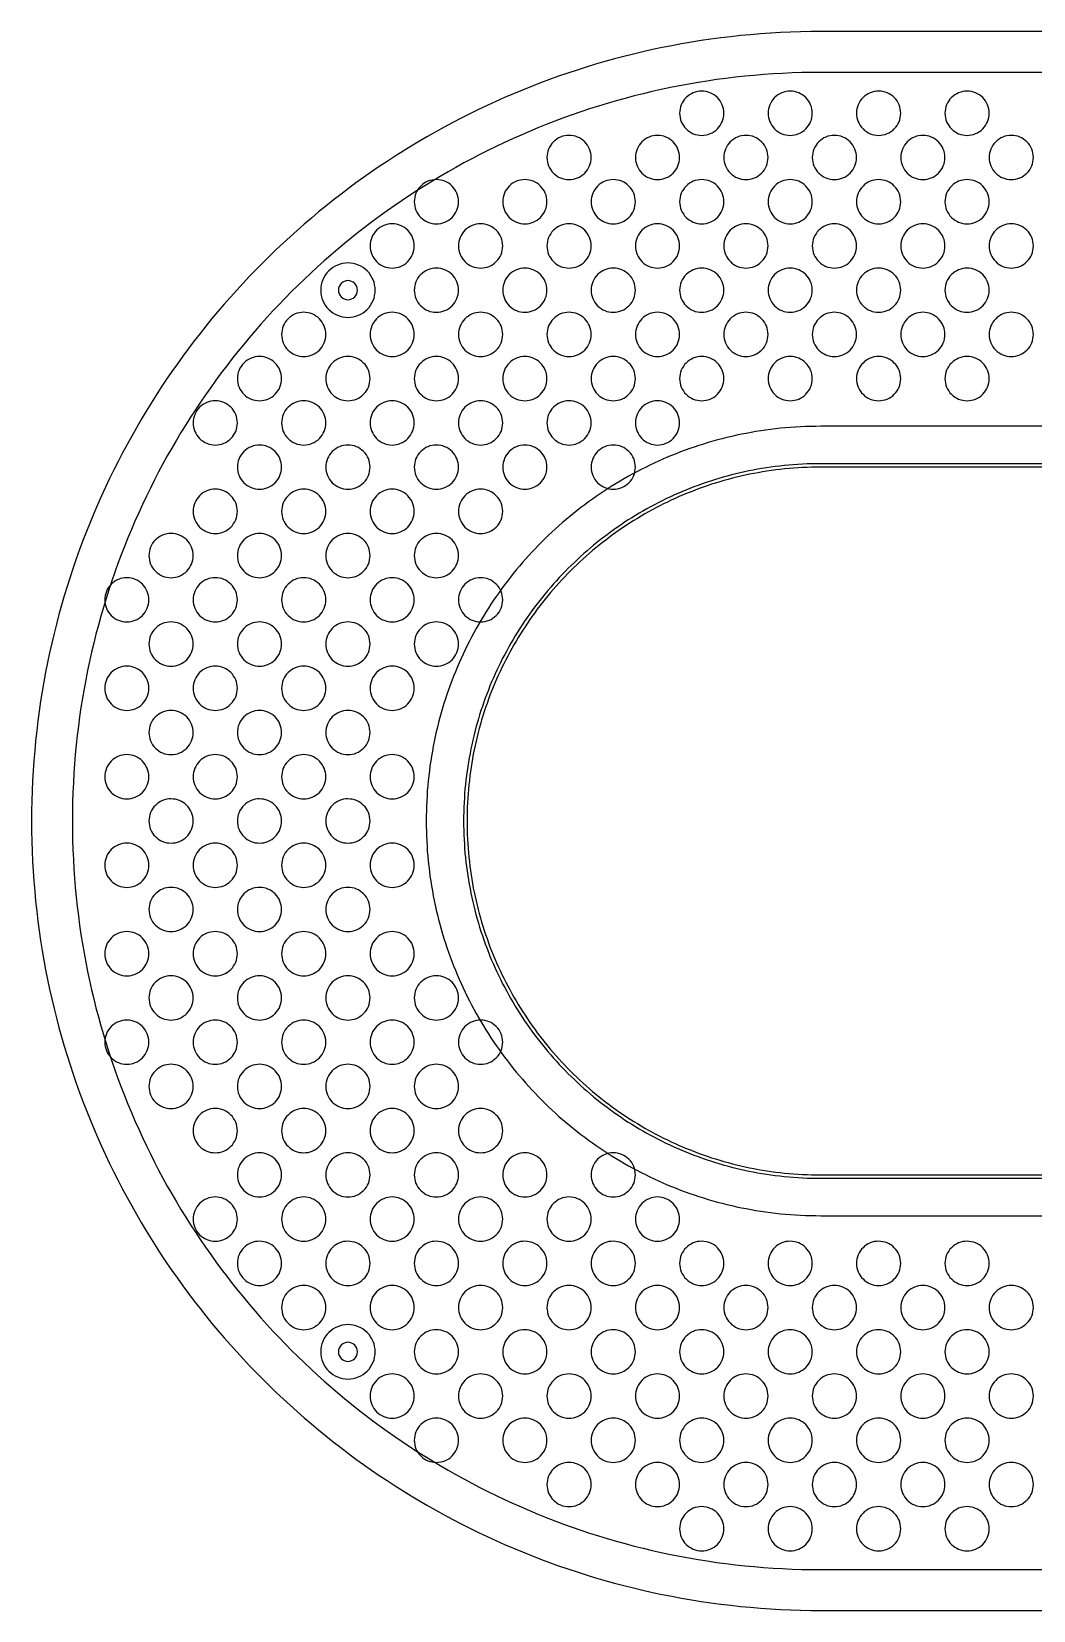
# Model space of a CAD drawing. Extents: x 1 to 174, y -78 to 96.
# Drawn here: x 0.99 to 19.4, y 31.13 to 60.13 of the extents above; entities that cross this region are included whole.
import ezdxf

# ---------------------------------------------------------------- set-up
doc = ezdxf.new("R2010")
doc.units = 0
doc.layers.add('LAYER_1', color=7, linetype='CONTINUOUS')
doc.layers.add('MOUNTINGHOLES', color=1, linetype='CONTINUOUS')

msp = doc.modelspace()

# ---------------------------------------------------------------- linework, layer by layer
at = {"layer": 'LAYER_1'}
for points in [[(22.515, 60.133), (15.464, 60.133), (15.304, 60.132), (15.119, 60.128), (14.934, 60.123), (14.75, 60.114), (14.566, 60.104), (14.382, 60.091), (14.199, 60.076), (14.016, 60.059), (13.834, 60.039), (13.653, 60.017), (13.471, 59.993), (13.291, 59.966), (13.111, 59.938), (12.932, 59.907), (12.753, 59.874), (12.575, 59.839), (12.398, 59.801), (12.222, 59.762), (12.046, 59.72), (11.871, 59.676), (11.697, 59.63), (11.524, 59.582), (11.352, 59.532), (11.18, 59.48), (11.01, 59.426), (10.84, 59.369), (10.671, 59.311), (10.504, 59.251), (10.337, 59.189), (10.171, 59.125), (10.006, 59.058), (9.843, 58.99), (9.68, 58.92), (9.518, 58.848), (9.358, 58.775), (9.198, 58.699), (9.04, 58.622), (8.883, 58.542), (8.727, 58.461), (8.572, 58.378), (8.418, 58.294), (8.266, 58.207), (8.115, 58.119), (7.964, 58.029), (7.816, 57.937), (7.668, 57.844), (7.522, 57.749), (7.376, 57.652), (7.233, 57.554), (7.09, 57.453), (6.949, 57.352), (6.809, 57.248), (6.67, 57.143), (6.533, 57.037), (6.397, 56.929), (6.262, 56.819), (6.129, 56.708), (5.997, 56.595), (5.867, 56.48), (5.738, 56.365), (5.61, 56.247), (5.484, 56.128), (5.359, 56.008), (5.236, 55.886), (5.114, 55.763), (4.994, 55.638), (4.875, 55.512), (4.758, 55.384), (4.642, 55.255), (4.527, 55.125), (4.414, 54.993), (4.303, 54.86), (4.193, 54.725), (4.085, 54.589), (3.979, 54.452), (3.874, 54.313), (3.77, 54.173), (3.669, 54.032), (3.569, 53.89), (3.47, 53.746), (3.373, 53.601), (3.278, 53.454), (3.185, 53.307), (3.093, 53.158), (3.003, 53.008), (2.915, 52.856), (2.829, 52.704), (2.744, 52.55), (2.661, 52.395), (2.58, 52.239), (2.501, 52.082), (2.423, 51.924), (2.347, 51.764), (2.274, 51.604), (2.202, 51.442), (2.132, 51.279), (2.064, 51.116), (1.998, 50.951), (1.933, 50.785), (1.871, 50.619), (1.811, 50.451), (1.753, 50.282), (1.696, 50.112), (1.642, 49.942), (1.59, 49.77), (1.54, 49.598), (1.492, 49.425), (1.446, 49.251), (1.402, 49.076), (1.36, 48.9), (1.321, 48.724), (1.283, 48.547), (1.248, 48.369), (1.215, 48.19), (1.184, 48.011), (1.156, 47.831), (1.129, 47.651), (1.105, 47.47), (1.083, 47.288), (1.064, 47.106), (1.046, 46.923), (1.031, 46.74), (1.018, 46.556), (1.008, 46.372), (1, 46.188), (0.994, 46.003), (0.99, 45.818), (0.989, 45.633), (0.99, 45.448), (0.994, 45.263), (1, 45.078), (1.008, 44.893), (1.018, 44.709), (1.031, 44.526), (1.046, 44.343), (1.064, 44.16), (1.083, 43.978), (1.105, 43.796), (1.129, 43.615), (1.156, 43.435), (1.184, 43.255), (1.215, 43.076), (1.248, 42.897), (1.283, 42.719), (1.321, 42.542), (1.36, 42.366), (1.402, 42.19), (1.446, 42.015), (1.492, 41.841), (1.54, 41.668), (1.59, 41.496), (1.642, 41.324), (1.696, 41.153), (1.753, 40.984), (1.811, 40.815), (1.871, 40.647), (1.933, 40.481), (1.998, 40.315), (2.064, 40.15), (2.132, 39.986), (2.202, 39.824), (2.274, 39.662), (2.347, 39.502), (2.423, 39.342), (2.501, 39.184), (2.58, 39.027), (2.661, 38.871), (2.744, 38.716), (2.829, 38.562), (2.915, 38.41), (3.003, 38.258), (3.093, 38.108), (3.185, 37.959), (3.278, 37.812), (3.373, 37.665), (3.47, 37.52), (3.569, 37.376), (3.669, 37.234), (3.77, 37.093), (3.874, 36.953), (3.979, 36.814), (4.085, 36.677), (4.193, 36.541), (4.303, 36.406), (4.414, 36.273), (4.527, 36.141), (4.642, 36.011), (4.758, 35.882), (4.875, 35.754), (4.994, 35.628), (5.114, 35.503), (5.236, 35.38), (5.359, 35.258), (5.484, 35.138), (5.61, 35.019), (5.738, 34.901), (5.867, 34.785), (5.997, 34.671), (6.129, 34.558), (6.262, 34.447), (6.397, 34.337), (6.533, 34.229), (6.67, 34.123), (6.809, 34.018), (6.949, 33.914), (7.09, 33.812), (7.233, 33.712), (7.376, 33.614), (7.522, 33.517), (7.668, 33.422), (7.816, 33.329), (7.964, 33.237), (8.115, 33.147), (8.266, 33.059), (8.418, 32.972), (8.572, 32.888), (8.727, 32.805), (8.883, 32.724), (9.04, 32.644), (9.198, 32.567), (9.358, 32.491), (9.518, 32.417), (9.68, 32.346), (9.843, 32.276), (10.006, 32.208), (10.171, 32.141), (10.337, 32.077), (10.504, 32.015), (10.671, 31.955), (10.84, 31.896), (11.01, 31.84), (11.18, 31.786), (11.352, 31.734), (11.524, 31.684), (11.697, 31.636), (11.871, 31.59), (12.046, 31.546), (12.222, 31.504), (12.398, 31.465), (12.575, 31.427), (12.753, 31.392), (12.932, 31.359), (13.111, 31.328), (13.291, 31.299), (13.471, 31.273), (13.653, 31.249), (13.834, 31.227), (14.016, 31.207), (14.199, 31.19), (14.382, 31.175), (14.566, 31.162), (14.75, 31.152), (14.934, 31.143), (15.119, 31.137), (15.304, 31.134), (15.464, 31.133), (22.515, 31.133)], [(22.512, 59.383), (15.466, 59.383), (15.313, 59.382), (15.138, 59.379), (14.963, 59.373), (14.788, 59.365), (14.613, 59.355), (14.439, 59.343), (14.265, 59.329), (14.092, 59.312), (13.919, 59.294), (13.747, 59.273), (13.575, 59.25), (13.404, 59.225), (13.234, 59.198), (13.064, 59.169), (12.894, 59.137), (12.726, 59.104), (12.558, 59.068), (12.391, 59.031), (12.224, 58.991), (12.058, 58.95), (11.893, 58.906), (11.729, 58.861), (11.566, 58.813), (11.403, 58.764), (11.241, 58.712), (11.08, 58.659), (10.921, 58.604), (10.762, 58.547), (10.603, 58.488), (10.446, 58.427), (10.29, 58.364), (10.135, 58.3), (9.981, 58.233), (9.827, 58.165), (9.675, 58.095), (9.524, 58.023), (9.374, 57.95), (9.225, 57.875), (9.077, 57.798), (8.93, 57.719), (8.784, 57.639), (8.64, 57.557), (8.496, 57.473), (8.354, 57.388), (8.213, 57.301), (8.073, 57.212), (7.934, 57.122), (7.796, 57.03), (7.66, 56.937), (7.525, 56.842), (7.391, 56.746), (7.258, 56.648), (7.127, 56.548), (6.996, 56.447), (6.867, 56.345), (6.74, 56.24), (6.613, 56.135), (6.488, 56.028), (6.365, 55.919), (6.242, 55.81), (6.121, 55.698), (6.002, 55.585), (5.883, 55.471), (5.766, 55.356), (5.651, 55.239), (5.537, 55.12), (5.424, 55.001), (5.313, 54.88), (5.203, 54.757), (5.094, 54.634), (4.987, 54.509), (4.882, 54.382), (4.778, 54.255), (4.675, 54.126), (4.574, 53.996), (4.474, 53.864), (4.376, 53.731), (4.28, 53.597), (4.185, 53.462), (4.092, 53.326), (4, 53.188), (3.91, 53.049), (3.821, 52.909), (3.734, 52.768), (3.649, 52.626), (3.565, 52.482), (3.483, 52.338), (3.403, 52.192), (3.324, 52.045), (3.247, 51.897), (3.172, 51.748), (3.099, 51.598), (3.027, 51.447), (2.957, 51.295), (2.889, 51.142), (2.823, 50.987), (2.758, 50.832), (2.695, 50.676), (2.634, 50.519), (2.575, 50.361), (2.518, 50.202), (2.463, 50.042), (2.41, 49.881), (2.358, 49.719), (2.309, 49.557), (2.261, 49.393), (2.216, 49.229), (2.172, 49.064), (2.131, 48.898), (2.091, 48.732), (2.054, 48.564), (2.018, 48.396), (1.985, 48.228), (1.954, 48.058), (1.924, 47.888), (1.897, 47.718), (1.872, 47.547), (1.849, 47.375), (1.828, 47.203), (1.81, 47.03), (1.793, 46.857), (1.779, 46.683), (1.767, 46.509), (1.757, 46.334), (1.749, 46.16), (1.743, 45.984), (1.74, 45.809), (1.739, 45.633), (1.74, 45.457), (1.743, 45.282), (1.749, 45.106), (1.757, 44.931), (1.767, 44.757), (1.779, 44.583), (1.793, 44.409), (1.81, 44.236), (1.828, 44.063), (1.849, 43.891), (1.872, 43.719), (1.897, 43.548), (1.924, 43.377), (1.954, 43.207), (1.985, 43.038), (2.018, 42.87), (2.054, 42.702), (2.091, 42.534), (2.131, 42.368), (2.172, 42.202), (2.216, 42.037), (2.261, 41.873), (2.309, 41.709), (2.358, 41.547), (2.41, 41.385), (2.463, 41.224), (2.518, 41.064), (2.575, 40.905), (2.634, 40.747), (2.695, 40.59), (2.758, 40.434), (2.823, 40.279), (2.889, 40.124), (2.957, 39.971), (3.027, 39.819), (3.099, 39.668), (3.172, 39.518), (3.247, 39.369), (3.324, 39.221), (3.403, 39.074), (3.483, 38.928), (3.565, 38.784), (3.649, 38.64), (3.734, 38.498), (3.821, 38.357), (3.91, 38.217), (4, 38.078), (4.092, 37.94), (4.185, 37.804), (4.28, 37.668), (4.376, 37.535), (4.474, 37.402), (4.574, 37.27), (4.675, 37.14), (4.778, 37.011), (4.882, 36.884), (4.987, 36.757), (5.094, 36.632), (5.203, 36.509), (5.313, 36.386), (5.424, 36.265), (5.537, 36.145), (5.651, 36.027), (5.766, 35.91), (5.883, 35.795), (6.002, 35.68), (6.121, 35.568), (6.242, 35.456), (6.365, 35.346), (6.488, 35.238), (6.613, 35.131), (6.74, 35.025), (6.867, 34.921), (6.996, 34.819), (7.127, 34.718), (7.258, 34.618), (7.391, 34.52), (7.525, 34.424), (7.66, 34.329), (7.796, 34.235), (7.934, 34.144), (8.073, 34.053), (8.213, 33.965), (8.354, 33.878), (8.496, 33.793), (8.64, 33.709), (8.784, 33.627), (8.93, 33.547), (9.077, 33.468), (9.225, 33.391), (9.374, 33.316), (9.524, 33.242), (9.675, 33.171), (9.827, 33.101), (9.981, 33.033), (10.135, 32.966), (10.29, 32.902), (10.446, 32.839), (10.603, 32.778), (10.762, 32.719), (10.921, 32.662), (11.08, 32.607), (11.241, 32.554), (11.403, 32.502), (11.566, 32.453), (11.729, 32.405), (11.893, 32.36), (12.058, 32.316), (12.224, 32.275), (12.391, 32.235), (12.558, 32.198), (12.726, 32.162), (12.894, 32.129), (13.064, 32.097), (13.234, 32.068), (13.404, 32.041), (13.575, 32.016), (13.747, 31.993), (13.919, 31.972), (14.092, 31.953), (14.265, 31.937), (14.439, 31.923), (14.613, 31.911), (14.788, 31.901), (14.963, 31.893), (15.138, 31.887), (15.313, 31.884), (15.466, 31.883), (22.512, 31.883)], [(22.492, 52.883), (15.487, 52.883), (15.396, 52.882), (15.302, 52.881), (15.209, 52.878), (15.117, 52.874), (15.024, 52.868), (14.932, 52.862), (14.84, 52.854), (14.749, 52.846), (14.658, 52.836), (14.567, 52.825), (14.476, 52.813), (14.386, 52.799), (14.296, 52.785), (14.207, 52.77), (14.118, 52.753), (14.029, 52.736), (13.941, 52.717), (13.853, 52.697), (13.765, 52.677), (13.678, 52.655), (13.591, 52.632), (13.505, 52.608), (13.419, 52.583), (13.334, 52.557), (13.249, 52.53), (13.164, 52.502), (13.08, 52.473), (12.996, 52.443), (12.913, 52.412), (12.831, 52.38), (12.749, 52.347), (12.667, 52.313), (12.586, 52.278), (12.505, 52.242), (12.425, 52.205), (12.346, 52.168), (12.267, 52.129), (12.188, 52.089), (12.11, 52.049), (12.033, 52.007), (11.956, 51.965), (11.88, 51.922), (11.804, 51.878), (11.729, 51.833), (11.655, 51.787), (11.581, 51.74), (11.508, 51.693), (11.435, 51.644), (11.363, 51.595), (11.292, 51.545), (11.221, 51.494), (11.151, 51.442), (11.082, 51.39), (11.013, 51.336), (10.945, 51.282), (10.877, 51.227), (10.81, 51.171), (10.744, 51.115), (10.679, 51.057), (10.614, 50.999), (10.55, 50.941), (10.487, 50.881), (10.424, 50.821), (10.363, 50.759), (10.302, 50.698), (10.241, 50.635), (10.182, 50.572), (10.123, 50.508), (10.065, 50.443), (10.007, 50.378), (9.951, 50.312), (9.895, 50.245), (9.84, 50.178), (9.786, 50.109), (9.732, 50.041), (9.68, 49.971), (9.628, 49.901), (9.577, 49.83), (9.527, 49.759), (9.478, 49.687), (9.429, 49.614), (9.382, 49.541), (9.335, 49.467), (9.289, 49.393), (9.244, 49.318), (9.2, 49.242), (9.157, 49.166), (9.115, 49.089), (9.073, 49.012), (9.033, 48.934), (8.993, 48.856), (8.954, 48.777), (8.917, 48.697), (8.88, 48.617), (8.844, 48.536), (8.809, 48.455), (8.775, 48.374), (8.742, 48.291), (8.71, 48.209), (8.679, 48.126), (8.649, 48.042), (8.62, 47.958), (8.592, 47.874), (8.565, 47.789), (8.539, 47.703), (8.514, 47.617), (8.49, 47.531), (8.467, 47.444), (8.446, 47.357), (8.425, 47.27), (8.405, 47.182), (8.386, 47.093), (8.369, 47.005), (8.352, 46.915), (8.337, 46.826), (8.323, 46.736), (8.309, 46.646), (8.297, 46.555), (8.286, 46.465), (8.277, 46.373), (8.268, 46.282), (8.26, 46.19), (8.254, 46.098), (8.249, 46.005), (8.244, 45.913), (8.242, 45.82), (8.24, 45.726), (8.239, 45.633), (8.24, 45.539), (8.242, 45.446), (8.244, 45.353), (8.249, 45.26), (8.254, 45.168), (8.26, 45.076), (8.268, 44.984), (8.277, 44.893), (8.286, 44.801), (8.297, 44.711), (8.309, 44.62), (8.323, 44.53), (8.337, 44.44), (8.352, 44.35), (8.369, 44.261), (8.386, 44.173), (8.405, 44.084), (8.425, 43.996), (8.446, 43.909), (8.467, 43.822), (8.49, 43.735), (8.514, 43.649), (8.539, 43.563), (8.565, 43.477), (8.592, 43.392), (8.62, 43.308), (8.649, 43.224), (8.679, 43.14), (8.71, 43.057), (8.742, 42.974), (8.775, 42.892), (8.809, 42.811), (8.844, 42.73), (8.88, 42.649), (8.917, 42.569), (8.954, 42.489), (8.993, 42.41), (9.033, 42.332), (9.073, 42.254), (9.115, 42.177), (9.157, 42.1), (9.2, 42.024), (9.244, 41.948), (9.289, 41.873), (9.335, 41.799), (9.382, 41.725), (9.429, 41.651), (9.478, 41.579), (9.527, 41.507), (9.577, 41.436), (9.628, 41.365), (9.68, 41.295), (9.732, 41.225), (9.786, 41.157), (9.84, 41.088), (9.895, 41.021), (9.951, 40.954), (10.007, 40.888), (10.065, 40.823), (10.123, 40.758), (10.182, 40.694), (10.241, 40.631), (10.302, 40.568), (10.363, 40.506), (10.424, 40.445), (10.487, 40.385), (10.55, 40.325), (10.614, 40.267), (10.679, 40.208), (10.744, 40.151), (10.81, 40.095), (10.877, 40.039), (10.945, 39.984), (11.013, 39.93), (11.082, 39.876), (11.151, 39.824), (11.221, 39.772), (11.292, 39.721), (11.363, 39.671), (11.435, 39.622), (11.508, 39.573), (11.581, 39.526), (11.655, 39.479), (11.729, 39.433), (11.804, 39.388), (11.88, 39.344), (11.956, 39.301), (12.033, 39.258), (12.11, 39.217), (12.188, 39.177), (12.267, 39.137), (12.346, 39.098), (12.425, 39.061), (12.505, 39.024), (12.586, 38.988), (12.667, 38.953), (12.749, 38.919), (12.831, 38.886), (12.913, 38.854), (12.996, 38.823), (13.08, 38.793), (13.164, 38.764), (13.249, 38.736), (13.334, 38.709), (13.419, 38.683), (13.505, 38.658), (13.591, 38.634), (13.678, 38.611), (13.765, 38.589), (13.853, 38.569), (13.941, 38.549), (14.029, 38.53), (14.118, 38.513), (14.207, 38.496), (14.296, 38.481), (14.386, 38.466), (14.476, 38.453), (14.567, 38.441), (14.658, 38.43), (14.749, 38.42), (14.84, 38.412), (14.932, 38.404), (15.024, 38.398), (15.117, 38.392), (15.209, 38.388), (15.302, 38.385), (15.396, 38.384), (15.487, 38.383), (22.492, 38.383)], [(22.489, 52.196), (15.489, 52.196), (15.404, 52.195), (15.32, 52.194), (15.236, 52.191), (15.152, 52.187), (15.068, 52.183), (14.984, 52.177), (14.901, 52.17), (14.818, 52.162), (14.736, 52.153), (14.653, 52.143), (14.571, 52.132), (14.49, 52.12), (14.408, 52.107), (14.328, 52.093), (14.247, 52.079), (14.167, 52.063), (14.087, 52.046), (14.007, 52.028), (13.928, 52.009), (13.849, 51.989), (13.771, 51.969), (13.693, 51.947), (13.615, 51.924), (13.538, 51.901), (13.461, 51.876), (13.384, 51.851), (13.308, 51.825), (13.233, 51.798), (13.157, 51.77), (13.083, 51.741), (13.008, 51.711), (12.935, 51.68), (12.861, 51.649), (12.788, 51.616), (12.716, 51.583), (12.644, 51.549), (12.572, 51.514), (12.501, 51.478), (12.431, 51.441), (12.361, 51.404), (12.291, 51.366), (12.222, 51.326), (12.154, 51.286), (12.086, 51.246), (12.019, 51.204), (11.952, 51.162), (11.885, 51.119), (11.82, 51.075), (11.755, 51.03), (11.69, 50.985), (11.626, 50.939), (11.562, 50.892), (11.5, 50.844), (11.437, 50.796), (11.376, 50.747), (11.314, 50.697), (11.254, 50.647), (11.194, 50.596), (11.135, 50.544), (11.076, 50.491), (11.018, 50.438), (10.961, 50.384), (10.904, 50.329), (10.848, 50.274), (10.793, 50.218), (10.738, 50.161), (10.684, 50.104), (10.631, 50.046), (10.579, 49.987), (10.527, 49.928), (10.475, 49.868), (10.425, 49.808), (10.375, 49.747), (10.326, 49.685), (10.278, 49.623), (10.23, 49.56), (10.183, 49.496), (10.137, 49.432), (10.092, 49.368), (10.047, 49.302), (10.003, 49.237), (9.96, 49.17), (9.918, 49.104), (9.876, 49.036), (9.836, 48.968), (9.796, 48.9), (9.757, 48.831), (9.718, 48.761), (9.681, 48.691), (9.644, 48.621), (9.608, 48.55), (9.573, 48.478), (9.539, 48.406), (9.506, 48.334), (9.474, 48.261), (9.442, 48.188), (9.411, 48.114), (9.381, 48.039), (9.353, 47.965), (9.324, 47.89), (9.297, 47.814), (9.271, 47.738), (9.246, 47.661), (9.221, 47.585), (9.198, 47.507), (9.175, 47.43), (9.154, 47.352), (9.133, 47.273), (9.113, 47.194), (9.094, 47.115), (9.076, 47.035), (9.06, 46.956), (9.044, 46.875), (9.029, 46.795), (9.015, 46.714), (9.002, 46.632), (8.99, 46.551), (8.979, 46.469), (8.969, 46.386), (8.96, 46.304), (8.952, 46.221), (8.945, 46.138), (8.94, 46.054), (8.935, 45.971), (8.931, 45.887), (8.928, 45.802), (8.927, 45.718), (8.926, 45.633), (8.927, 45.548), (8.928, 45.464), (8.931, 45.379), (8.935, 45.295), (8.94, 45.212), (8.945, 45.128), (8.952, 45.045), (8.96, 44.962), (8.969, 44.879), (8.979, 44.797), (8.99, 44.715), (9.002, 44.634), (9.015, 44.552), (9.029, 44.471), (9.044, 44.391), (9.06, 44.31), (9.076, 44.23), (9.094, 44.151), (9.113, 44.072), (9.133, 43.993), (9.154, 43.914), (9.175, 43.836), (9.198, 43.759), (9.221, 43.681), (9.246, 43.604), (9.271, 43.528), (9.297, 43.452), (9.324, 43.376), (9.353, 43.301), (9.381, 43.226), (9.411, 43.152), (9.442, 43.078), (9.474, 43.005), (9.506, 42.932), (9.539, 42.86), (9.573, 42.788), (9.608, 42.716), (9.644, 42.645), (9.681, 42.575), (9.718, 42.505), (9.757, 42.435), (9.796, 42.366), (9.836, 42.298), (9.876, 42.23), (9.918, 42.162), (9.96, 42.096), (10.003, 42.029), (10.047, 41.963), (10.092, 41.898), (10.137, 41.834), (10.183, 41.77), (10.23, 41.706), (10.278, 41.643), (10.326, 41.581), (10.375, 41.519), (10.425, 41.458), (10.475, 41.398), (10.527, 41.338), (10.579, 41.279), (10.631, 41.22), (10.684, 41.162), (10.738, 41.105), (10.793, 41.048), (10.848, 40.992), (10.904, 40.937), (10.961, 40.882), (11.018, 40.828), (11.076, 40.775), (11.135, 40.722), (11.194, 40.67), (11.254, 40.619), (11.314, 40.569), (11.376, 40.519), (11.437, 40.47), (11.5, 40.421), (11.562, 40.374), (11.626, 40.327), (11.69, 40.281), (11.755, 40.235), (11.82, 40.191), (11.885, 40.147), (11.952, 40.104), (12.019, 40.062), (12.086, 40.02), (12.154, 39.979), (12.222, 39.94), (12.291, 39.9), (12.361, 39.862), (12.431, 39.825), (12.501, 39.788), (12.572, 39.752), (12.644, 39.717), (12.716, 39.683), (12.788, 39.65), (12.861, 39.617), (12.935, 39.586), (13.008, 39.555), (13.083, 39.525), (13.157, 39.496), (13.233, 39.468), (13.308, 39.441), (13.384, 39.415), (13.461, 39.389), (13.538, 39.365), (13.615, 39.342), (13.693, 39.319), (13.771, 39.297), (13.849, 39.277), (13.928, 39.257), (14.007, 39.238), (14.087, 39.22), (14.167, 39.203), (14.247, 39.187), (14.328, 39.172), (14.408, 39.159), (14.49, 39.146), (14.571, 39.134), (14.653, 39.123), (14.736, 39.113), (14.818, 39.104), (14.901, 39.096), (14.984, 39.089), (15.068, 39.083), (15.152, 39.078), (15.236, 39.075), (15.32, 39.072), (15.404, 39.07), (15.489, 39.07), (22.489, 39.07)], [(22.489, 52.133), (15.489, 52.133), (15.405, 52.132), (15.321, 52.131), (15.238, 52.128), (15.155, 52.124), (15.072, 52.12), (14.989, 52.114), (14.907, 52.107), (14.825, 52.099), (14.743, 52.091), (14.661, 52.081), (14.58, 52.07), (14.499, 52.058), (14.419, 52.045), (14.339, 52.031), (14.259, 52.017), (14.179, 52.001), (14.1, 51.984), (14.021, 51.967), (13.943, 51.948), (13.865, 51.928), (13.787, 51.908), (13.71, 51.886), (13.633, 51.864), (13.556, 51.841), (13.48, 51.817), (13.404, 51.791), (13.329, 51.765), (13.254, 51.739), (13.18, 51.711), (13.106, 51.682), (13.032, 51.653), (12.959, 51.622), (12.886, 51.591), (12.814, 51.559), (12.742, 51.526), (12.671, 51.492), (12.6, 51.457), (12.53, 51.422), (12.46, 51.386), (12.391, 51.348), (12.322, 51.311), (12.254, 51.272), (12.186, 51.232), (12.119, 51.192), (12.052, 51.151), (11.986, 51.109), (11.92, 51.066), (11.855, 51.023), (11.79, 50.979), (11.726, 50.934), (11.663, 50.888), (11.6, 50.842), (11.538, 50.794), (11.476, 50.747), (11.415, 50.698), (11.355, 50.649), (11.295, 50.599), (11.235, 50.548), (11.177, 50.496), (11.119, 50.444), (11.061, 50.392), (11.005, 50.338), (10.948, 50.284), (10.893, 50.229), (10.838, 50.174), (10.784, 50.118), (10.731, 50.061), (10.678, 50.003), (10.626, 49.945), (10.574, 49.887), (10.524, 49.827), (10.473, 49.768), (10.424, 49.707), (10.376, 49.646), (10.328, 49.584), (10.281, 49.522), (10.234, 49.459), (10.188, 49.396), (10.143, 49.332), (10.099, 49.267), (10.056, 49.202), (10.013, 49.136), (9.971, 49.07), (9.93, 49.003), (9.89, 48.936), (9.85, 48.868), (9.812, 48.8), (9.774, 48.731), (9.737, 48.662), (9.7, 48.592), (9.665, 48.522), (9.63, 48.451), (9.596, 48.38), (9.563, 48.308), (9.531, 48.236), (9.5, 48.163), (9.47, 48.09), (9.44, 48.016), (9.411, 47.942), (9.384, 47.868), (9.357, 47.793), (9.331, 47.718), (9.306, 47.642), (9.281, 47.566), (9.258, 47.489), (9.236, 47.412), (9.214, 47.335), (9.194, 47.257), (9.174, 47.179), (9.156, 47.101), (9.138, 47.022), (9.121, 46.943), (9.105, 46.863), (9.091, 46.784), (9.077, 46.703), (9.064, 46.623), (9.052, 46.542), (9.041, 46.461), (9.032, 46.379), (9.023, 46.298), (9.015, 46.215), (9.008, 46.133), (9.002, 46.05), (8.998, 45.967), (8.994, 45.884), (8.991, 45.801), (8.99, 45.717), (8.989, 45.633), (8.99, 45.549), (8.991, 45.465), (8.994, 45.382), (8.998, 45.298), (9.002, 45.216), (9.008, 45.133), (9.015, 45.05), (9.023, 44.968), (9.032, 44.887), (9.041, 44.805), (9.052, 44.724), (9.064, 44.643), (9.077, 44.563), (9.091, 44.482), (9.105, 44.402), (9.121, 44.323), (9.138, 44.244), (9.156, 44.165), (9.174, 44.087), (9.194, 44.009), (9.214, 43.931), (9.236, 43.853), (9.258, 43.777), (9.281, 43.7), (9.306, 43.624), (9.331, 43.548), (9.357, 43.473), (9.384, 43.398), (9.411, 43.324), (9.44, 43.25), (9.47, 43.176), (9.5, 43.103), (9.531, 43.03), (9.563, 42.958), (9.596, 42.886), (9.63, 42.815), (9.665, 42.744), (9.7, 42.674), (9.737, 42.604), (9.774, 42.535), (9.812, 42.466), (9.85, 42.398), (9.89, 42.33), (9.93, 42.262), (9.971, 42.196), (10.013, 42.13), (10.056, 42.064), (10.099, 41.999), (10.143, 41.934), (10.188, 41.87), (10.234, 41.807), (10.281, 41.744), (10.328, 41.682), (10.376, 41.62), (10.424, 41.559), (10.473, 41.498), (10.524, 41.438), (10.574, 41.379), (10.626, 41.321), (10.678, 41.262), (10.731, 41.205), (10.784, 41.148), (10.838, 41.092), (10.893, 41.037), (10.948, 40.982), (11.005, 40.928), (11.061, 40.874), (11.119, 40.822), (11.177, 40.769), (11.235, 40.718), (11.295, 40.667), (11.355, 40.617), (11.415, 40.568), (11.476, 40.519), (11.538, 40.471), (11.6, 40.424), (11.663, 40.378), (11.726, 40.332), (11.79, 40.287), (11.855, 40.243), (11.92, 40.2), (11.986, 40.157), (12.052, 40.115), (12.119, 40.074), (12.186, 40.034), (12.254, 39.994), (12.322, 39.955), (12.391, 39.917), (12.46, 39.88), (12.53, 39.844), (12.6, 39.809), (12.671, 39.774), (12.742, 39.74), (12.814, 39.707), (12.886, 39.675), (12.959, 39.644), (13.032, 39.613), (13.106, 39.584), (13.18, 39.555), (13.254, 39.527), (13.329, 39.5), (13.404, 39.474), (13.48, 39.449), (13.556, 39.425), (13.633, 39.402), (13.71, 39.38), (13.787, 39.358), (13.865, 39.338), (13.943, 39.318), (14.021, 39.299), (14.1, 39.282), (14.179, 39.265), (14.259, 39.249), (14.339, 39.234), (14.419, 39.221), (14.499, 39.208), (14.58, 39.196), (14.661, 39.185), (14.743, 39.175), (14.825, 39.167), (14.907, 39.159), (14.989, 39.152), (15.072, 39.146), (15.155, 39.141), (15.238, 39.138), (15.321, 39.135), (15.405, 39.133), (15.489, 39.133), (22.489, 39.133)]]:
    msp.add_lwpolyline(points, dxfattribs=at)
for points in [[(13.708, 58.633, 0.414214), (13.302, 59.039, 0.414214), (12.895, 58.633, 0.414214), (13.302, 58.227, 0.414214)], [(15.333, 58.633, 0.414214), (14.927, 59.039, 0.414214), (14.52, 58.633, 0.414214), (14.927, 58.227, 0.414214)], [(16.958, 58.633, 0.414214), (16.552, 59.039, 0.414214), (16.145, 58.633, 0.414214), (16.552, 58.227, 0.414214)], [(18.583, 58.633, 0.414214), (18.177, 59.039, 0.414214), (17.77, 58.633, 0.414214), (18.177, 58.227, 0.414214)], [(11.27, 57.82, 0.414214), (10.864, 58.227, 0.414214), (10.458, 57.82, 0.414214), (10.864, 57.414, 0.414214)], [(12.895, 57.82, 0.414214), (12.489, 58.227, 0.414214), (12.083, 57.82, 0.414214), (12.489, 57.414, 0.414214)], [(14.52, 57.82, 0.414214), (14.114, 58.227, 0.414214), (13.708, 57.82, 0.414214), (14.114, 57.414, 0.414214)], [(16.145, 57.82, 0.414214), (15.739, 58.227, 0.414214), (15.333, 57.82, 0.414214), (15.739, 57.414, 0.414214)], [(17.77, 57.82, 0.414214), (17.364, 58.227, 0.414214), (16.958, 57.82, 0.414214), (17.364, 57.414, 0.414214)], [(19.395, 57.82, 0.414214), (18.989, 58.227, 0.414214), (18.583, 57.82, 0.414214), (18.989, 57.414, 0.414214)], [(8.833, 57.008, 0.414214), (8.427, 57.414, 0.414214), (8.02, 57.008, 0.414214), (8.427, 56.602, 0.414214)], [(10.458, 57.008, 0.414214), (10.052, 57.414, 0.414214), (9.645, 57.008, 0.414214), (10.052, 56.602, 0.414214)], [(12.083, 57.008, 0.414214), (11.677, 57.414, 0.414214), (11.27, 57.008, 0.414214), (11.677, 56.602, 0.414214)], [(13.708, 57.008, 0.414214), (13.302, 57.414, 0.414214), (12.895, 57.008, 0.414214), (13.302, 56.602, 0.414214)], [(15.333, 57.008, 0.414214), (14.927, 57.414, 0.414214), (14.52, 57.008, 0.414214), (14.927, 56.602, 0.414214)], [(16.958, 57.008, 0.414214), (16.552, 57.414, 0.414214), (16.145, 57.008, 0.414214), (16.552, 56.602, 0.414214)], [(18.583, 57.008, 0.414214), (18.177, 57.414, 0.414214), (17.77, 57.008, 0.414214), (18.177, 56.602, 0.414214)], [(8.02, 56.195, 0.414214), (7.614, 56.602, 0.414214), (7.208, 56.195, 0.414214), (7.614, 55.789, 0.414214)], [(9.645, 56.195, 0.414214), (9.239, 56.602, 0.414214), (8.833, 56.195, 0.414214), (9.239, 55.789, 0.414214)], [(11.27, 56.195, 0.414214), (10.864, 56.602, 0.414214), (10.458, 56.195, 0.414214), (10.864, 55.789, 0.414214)], [(12.895, 56.195, 0.414214), (12.489, 56.602, 0.414214), (12.083, 56.195, 0.414214), (12.489, 55.789, 0.414214)], [(14.52, 56.195, 0.414214), (14.114, 56.602, 0.414214), (13.708, 56.195, 0.414214), (14.114, 55.789, 0.414214)], [(16.145, 56.195, 0.414214), (15.739, 56.602, 0.414214), (15.333, 56.195, 0.414214), (15.739, 55.789, 0.414214)], [(17.77, 56.195, 0.414214), (17.364, 56.602, 0.414214), (16.958, 56.195, 0.414214), (17.364, 55.789, 0.414214)], [(19.395, 56.195, 0.414214), (18.989, 56.602, 0.414214), (18.583, 56.195, 0.414214), (18.989, 55.789, 0.414214)], [(8.833, 55.383, 0.414214), (8.427, 55.789, 0.414214), (8.02, 55.383, 0.414214), (8.427, 54.977, 0.414214)], [(10.458, 55.383, 0.414214), (10.052, 55.789, 0.414214), (9.645, 55.383, 0.414214), (10.052, 54.977, 0.414214)], [(12.083, 55.383, 0.414214), (11.677, 55.789, 0.414214), (11.27, 55.383, 0.414214), (11.677, 54.977, 0.414214)], [(13.708, 55.383, 0.414214), (13.302, 55.789, 0.414214), (12.895, 55.383, 0.414214), (13.302, 54.977, 0.414214)], [(15.333, 55.383, 0.414214), (14.927, 55.789, 0.414214), (14.52, 55.383, 0.414214), (14.927, 54.977, 0.414214)], [(16.958, 55.383, 0.414214), (16.552, 55.789, 0.414214), (16.145, 55.383, 0.414214), (16.552, 54.977, 0.414214)], [(18.583, 55.383, 0.414214), (18.177, 55.789, 0.414214), (17.77, 55.383, 0.414214), (18.177, 54.977, 0.414214)], [(6.395, 54.57, 0.414214), (5.989, 54.977, 0.414214), (5.583, 54.57, 0.414214), (5.989, 54.164, 0.414214)], [(8.02, 54.57, 0.414214), (7.614, 54.977, 0.414214), (7.208, 54.57, 0.414214), (7.614, 54.164, 0.414214)], [(9.645, 54.57, 0.414214), (9.239, 54.977, 0.414214), (8.833, 54.57, 0.414214), (9.239, 54.164, 0.414214)], [(11.27, 54.57, 0.414214), (10.864, 54.977, 0.414214), (10.458, 54.57, 0.414214), (10.864, 54.164, 0.414214)], [(12.895, 54.57, 0.414214), (12.489, 54.977, 0.414214), (12.083, 54.57, 0.414214), (12.489, 54.164, 0.414214)], [(14.52, 54.57, 0.414214), (14.114, 54.977, 0.414214), (13.708, 54.57, 0.414214), (14.114, 54.164, 0.414214)], [(16.145, 54.57, 0.414214), (15.739, 54.977, 0.414214), (15.333, 54.57, 0.414214), (15.739, 54.164, 0.414214)], [(17.77, 54.57, 0.414214), (17.364, 54.977, 0.414214), (16.958, 54.57, 0.414214), (17.364, 54.164, 0.414214)], [(19.395, 54.57, 0.414214), (18.989, 54.977, 0.414214), (18.583, 54.57, 0.414214), (18.989, 54.164, 0.414214)], [(5.583, 53.758, 0.414214), (5.177, 54.164, 0.414214), (4.77, 53.758, 0.414214), (5.177, 53.352, 0.414214)], [(7.208, 53.758, 0.414214), (6.802, 54.164, 0.414214), (6.395, 53.758, 0.414214), (6.802, 53.352, 0.414214)], [(8.833, 53.758, 0.414214), (8.427, 54.164, 0.414214), (8.02, 53.758, 0.414214), (8.427, 53.352, 0.414214)], [(10.458, 53.758, 0.414214), (10.052, 54.164, 0.414214), (9.645, 53.758, 0.414214), (10.052, 53.352, 0.414214)], [(12.083, 53.758, 0.414214), (11.677, 54.164, 0.414214), (11.27, 53.758, 0.414214), (11.677, 53.352, 0.414214)], [(13.708, 53.758, 0.414214), (13.302, 54.164, 0.414214), (12.895, 53.758, 0.414214), (13.302, 53.352, 0.414214)], [(15.333, 53.758, 0.414214), (14.927, 54.164, 0.414214), (14.52, 53.758, 0.414214), (14.927, 53.352, 0.414214)], [(16.958, 53.758, 0.414214), (16.552, 54.164, 0.414214), (16.145, 53.758, 0.414214), (16.552, 53.352, 0.414214)], [(18.583, 53.758, 0.414214), (18.177, 54.164, 0.414214), (17.77, 53.758, 0.414214), (18.177, 53.352, 0.414214)], [(4.77, 52.945, 0.414214), (4.364, 53.352, 0.414214), (3.958, 52.945, 0.414214), (4.364, 52.539, 0.414214)], [(6.395, 52.945, 0.414214), (5.989, 53.352, 0.414214), (5.583, 52.945, 0.414214), (5.989, 52.539, 0.414214)], [(8.02, 52.945, 0.414214), (7.614, 53.352, 0.414214), (7.208, 52.945, 0.414214), (7.614, 52.539, 0.414214)], [(9.645, 52.945, 0.414214), (9.239, 53.352, 0.414214), (8.833, 52.945, 0.414214), (9.239, 52.539, 0.414214)], [(11.27, 52.945, 0.414214), (10.864, 53.352, 0.414214), (10.458, 52.945, 0.414214), (10.864, 52.539, 0.414214)], [(12.895, 52.945, 0.414214), (12.489, 53.352, 0.414214), (12.083, 52.945, 0.414214), (12.489, 52.539, 0.414214)], [(5.583, 52.133, 0.414214), (5.177, 52.539, 0.414214), (4.77, 52.133, 0.414214), (5.177, 51.727, 0.414214)], [(7.208, 52.133, 0.414214), (6.802, 52.539, 0.414214), (6.395, 52.133, 0.414214), (6.802, 51.727, 0.414214)], [(8.833, 52.133, 0.414214), (8.427, 52.539, 0.414214), (8.02, 52.133, 0.414214), (8.427, 51.727, 0.414214)], [(10.458, 52.133, 0.414214), (10.052, 52.539, 0.414214), (9.645, 52.133, 0.414214), (10.052, 51.727, 0.414214)], [(12.083, 52.133, 0.414214), (11.677, 52.539, 0.414214), (11.27, 52.133, 0.414214), (11.677, 51.727, 0.414214)], [(4.77, 51.32, 0.414214), (4.364, 51.727, 0.414214), (3.958, 51.32, 0.414214), (4.364, 50.914, 0.414214)], [(6.395, 51.32, 0.414214), (5.989, 51.727, 0.414214), (5.583, 51.32, 0.414214), (5.989, 50.914, 0.414214)], [(8.02, 51.32, 0.414214), (7.614, 51.727, 0.414214), (7.208, 51.32, 0.414214), (7.614, 50.914, 0.414214)], [(9.645, 51.32, 0.414214), (9.239, 51.727, 0.414214), (8.833, 51.32, 0.414214), (9.239, 50.914, 0.414214)], [(3.958, 50.508, 0.414214), (3.552, 50.914, 0.414214), (3.145, 50.508, 0.414214), (3.552, 50.102, 0.414214)], [(5.583, 50.508, 0.414214), (5.177, 50.914, 0.414214), (4.77, 50.508, 0.414214), (5.177, 50.102, 0.414214)], [(7.208, 50.508, 0.414214), (6.802, 50.914, 0.414214), (6.395, 50.508, 0.414214), (6.802, 50.102, 0.414214)], [(8.833, 50.508, 0.414214), (8.427, 50.914, 0.414214), (8.02, 50.508, 0.414214), (8.427, 50.102, 0.414214)], [(3.145, 49.695, 0.414214), (2.739, 50.102, 0.414214), (2.333, 49.695, 0.414214), (2.739, 49.289, 0.414214)], [(4.77, 49.695, 0.414214), (4.364, 50.102, 0.414214), (3.958, 49.695, 0.414214), (4.364, 49.289, 0.414214)], [(6.395, 49.695, 0.414214), (5.989, 50.102, 0.414214), (5.583, 49.695, 0.414214), (5.989, 49.289, 0.414214)], [(8.02, 49.695, 0.414214), (7.614, 50.102, 0.414214), (7.208, 49.695, 0.414214), (7.614, 49.289, 0.414214)], [(9.645, 49.695, 0.414214), (9.239, 50.102, 0.414214), (8.833, 49.695, 0.414214), (9.239, 49.289, 0.414214)], [(3.958, 48.883, 0.414214), (3.552, 49.289, 0.414214), (3.145, 48.883, 0.414214), (3.552, 48.477, 0.414214)], [(5.583, 48.883, 0.414214), (5.177, 49.289, 0.414214), (4.77, 48.883, 0.414214), (5.177, 48.477, 0.414214)], [(7.208, 48.883, 0.414214), (6.802, 49.289, 0.414214), (6.395, 48.883, 0.414214), (6.802, 48.477, 0.414214)], [(8.833, 48.883, 0.414214), (8.427, 49.289, 0.414214), (8.02, 48.883, 0.414214), (8.427, 48.477, 0.414214)], [(3.145, 48.07, 0.414214), (2.739, 48.477, 0.414214), (2.333, 48.07, 0.414214), (2.739, 47.664, 0.414214)], [(4.77, 48.07, 0.414214), (4.364, 48.477, 0.414214), (3.958, 48.07, 0.414214), (4.364, 47.664, 0.414214)], [(6.395, 48.07, 0.414214), (5.989, 48.477, 0.414214), (5.583, 48.07, 0.414214), (5.989, 47.664, 0.414214)], [(8.02, 48.07, 0.414214), (7.614, 48.477, 0.414214), (7.208, 48.07, 0.414214), (7.614, 47.664, 0.414214)], [(3.958, 47.258, 0.414214), (3.552, 47.664, 0.414214), (3.145, 47.258, 0.414214), (3.552, 46.852, 0.414214)], [(5.583, 47.258, 0.414214), (5.177, 47.664, 0.414214), (4.77, 47.258, 0.414214), (5.177, 46.852, 0.414214)], [(7.208, 47.258, 0.414214), (6.802, 47.664, 0.414214), (6.395, 47.258, 0.414214), (6.802, 46.852, 0.414214)], [(3.145, 46.445, 0.414214), (2.739, 46.852, 0.414214), (2.333, 46.445, 0.414214), (2.739, 46.039, 0.414214)], [(4.77, 46.445, 0.414214), (4.364, 46.852, 0.414214), (3.958, 46.445, 0.414214), (4.364, 46.039, 0.414214)], [(6.395, 46.445, 0.414214), (5.989, 46.852, 0.414214), (5.583, 46.445, 0.414214), (5.989, 46.039, 0.414214)], [(8.02, 46.445, 0.414214), (7.614, 46.852, 0.414214), (7.208, 46.445, 0.414214), (7.614, 46.039, 0.414214)], [(3.958, 45.633, 0.414214), (3.552, 46.039, 0.414214), (3.145, 45.633, 0.414214), (3.552, 45.227, 0.414214)], [(5.583, 45.633, 0.414214), (5.177, 46.039, 0.414214), (4.77, 45.633, 0.414214), (5.177, 45.227, 0.414214)], [(7.208, 45.633, 0.414214), (6.802, 46.039, 0.414214), (6.395, 45.633, 0.414214), (6.802, 45.227, 0.414214)], [(3.145, 44.82, 0.414214), (2.739, 45.227, 0.414214), (2.333, 44.82, 0.414214), (2.739, 44.414, 0.414214)], [(4.77, 44.82, 0.414214), (4.364, 45.227, 0.414214), (3.958, 44.82, 0.414214), (4.364, 44.414, 0.414214)], [(6.395, 44.82, 0.414214), (5.989, 45.227, 0.414214), (5.583, 44.82, 0.414214), (5.989, 44.414, 0.414214)], [(8.02, 44.82, 0.414214), (7.614, 45.227, 0.414214), (7.208, 44.82, 0.414214), (7.614, 44.414, 0.414214)], [(3.958, 44.008, 0.414214), (3.552, 44.414, 0.414214), (3.145, 44.008, 0.414214), (3.552, 43.602, 0.414214)], [(5.583, 44.008, 0.414214), (5.177, 44.414, 0.414214), (4.77, 44.008, 0.414214), (5.177, 43.602, 0.414214)], [(7.208, 44.008, 0.414214), (6.802, 44.414, 0.414214), (6.395, 44.008, 0.414214), (6.802, 43.602, 0.414214)], [(3.145, 43.195, 0.414214), (2.739, 43.602, 0.414214), (2.333, 43.195, 0.414214), (2.739, 42.789, 0.414214)], [(4.77, 43.195, 0.414214), (4.364, 43.602, 0.414214), (3.958, 43.195, 0.414214), (4.364, 42.789, 0.414214)], [(6.395, 43.195, 0.414214), (5.989, 43.602, 0.414214), (5.583, 43.195, 0.414214), (5.989, 42.789, 0.414214)], [(8.02, 43.195, 0.414214), (7.614, 43.602, 0.414214), (7.208, 43.195, 0.414214), (7.614, 42.789, 0.414214)], [(3.958, 42.383, 0.414214), (3.552, 42.789, 0.414214), (3.145, 42.383, 0.414214), (3.552, 41.977, 0.414214)], [(5.583, 42.383, 0.414214), (5.177, 42.789, 0.414214), (4.77, 42.383, 0.414214), (5.177, 41.977, 0.414214)], [(7.208, 42.383, 0.414214), (6.802, 42.789, 0.414214), (6.395, 42.383, 0.414214), (6.802, 41.977, 0.414214)], [(8.833, 42.383, 0.414214), (8.427, 42.789, 0.414214), (8.02, 42.383, 0.414214), (8.427, 41.977, 0.414214)], [(3.145, 41.57, 0.414214), (2.739, 41.977, 0.414214), (2.333, 41.57, 0.414214), (2.739, 41.164, 0.414214)], [(4.77, 41.57, 0.414214), (4.364, 41.977, 0.414214), (3.958, 41.57, 0.414214), (4.364, 41.164, 0.414214)], [(6.395, 41.57, 0.414214), (5.989, 41.977, 0.414214), (5.583, 41.57, 0.414214), (5.989, 41.164, 0.414214)], [(8.02, 41.57, 0.414214), (7.614, 41.977, 0.414214), (7.208, 41.57, 0.414214), (7.614, 41.164, 0.414214)], [(9.645, 41.57, 0.414214), (9.239, 41.977, 0.414214), (8.833, 41.57, 0.414214), (9.239, 41.164, 0.414214)], [(3.958, 40.758, 0.414214), (3.552, 41.164, 0.414214), (3.145, 40.758, 0.414214), (3.552, 40.352, 0.414214)], [(5.583, 40.758, 0.414214), (5.177, 41.164, 0.414214), (4.77, 40.758, 0.414214), (5.177, 40.352, 0.414214)], [(7.208, 40.758, 0.414214), (6.802, 41.164, 0.414214), (6.395, 40.758, 0.414214), (6.802, 40.352, 0.414214)], [(8.833, 40.758, 0.414214), (8.427, 41.164, 0.414214), (8.02, 40.758, 0.414214), (8.427, 40.352, 0.414214)], [(4.77, 39.945, 0.414214), (4.364, 40.352, 0.414214), (3.958, 39.945, 0.414214), (4.364, 39.539, 0.414214)], [(6.395, 39.945, 0.414214), (5.989, 40.352, 0.414214), (5.583, 39.945, 0.414214), (5.989, 39.539, 0.414214)], [(8.02, 39.945, 0.414214), (7.614, 40.352, 0.414214), (7.208, 39.945, 0.414214), (7.614, 39.539, 0.414214)], [(9.645, 39.945, 0.414214), (9.239, 40.352, 0.414214), (8.833, 39.945, 0.414214), (9.239, 39.539, 0.414214)], [(5.583, 39.133, 0.414214), (5.177, 39.539, 0.414214), (4.77, 39.133, 0.414214), (5.177, 38.727, 0.414214)], [(7.208, 39.133, 0.414214), (6.802, 39.539, 0.414214), (6.395, 39.133, 0.414214), (6.802, 38.727, 0.414214)], [(8.833, 39.133, 0.414214), (8.427, 39.539, 0.414214), (8.02, 39.133, 0.414214), (8.427, 38.727, 0.414214)], [(10.458, 39.133, 0.414214), (10.052, 39.539, 0.414214), (9.645, 39.133, 0.414214), (10.052, 38.727, 0.414214)], [(12.083, 39.133, 0.414214), (11.677, 39.539, 0.414214), (11.27, 39.133, 0.414214), (11.677, 38.727, 0.414214)], [(4.77, 38.32, 0.414214), (4.364, 38.727, 0.414214), (3.958, 38.32, 0.414214), (4.364, 37.914, 0.414214)], [(6.395, 38.32, 0.414214), (5.989, 38.727, 0.414214), (5.583, 38.32, 0.414214), (5.989, 37.914, 0.414214)], [(8.02, 38.32, 0.414214), (7.614, 38.727, 0.414214), (7.208, 38.32, 0.414214), (7.614, 37.914, 0.414214)], [(9.645, 38.32, 0.414214), (9.239, 38.727, 0.414214), (8.833, 38.32, 0.414214), (9.239, 37.914, 0.414214)], [(11.27, 38.32, 0.414214), (10.864, 38.727, 0.414214), (10.458, 38.32, 0.414214), (10.864, 37.914, 0.414214)], [(12.895, 38.32, 0.414214), (12.489, 38.727, 0.414214), (12.083, 38.32, 0.414214), (12.489, 37.914, 0.414214)], [(5.583, 37.508, 0.414214), (5.177, 37.914, 0.414214), (4.77, 37.508, 0.414214), (5.177, 37.102, 0.414214)], [(7.208, 37.508, 0.414214), (6.802, 37.914, 0.414214), (6.395, 37.508, 0.414214), (6.802, 37.102, 0.414214)], [(8.833, 37.508, 0.414214), (8.427, 37.914, 0.414214), (8.02, 37.508, 0.414214), (8.427, 37.102, 0.414214)], [(10.458, 37.508, 0.414214), (10.052, 37.914, 0.414214), (9.645, 37.508, 0.414214), (10.052, 37.102, 0.414214)], [(12.083, 37.508, 0.414214), (11.677, 37.914, 0.414214), (11.27, 37.508, 0.414214), (11.677, 37.102, 0.414214)], [(13.708, 37.508, 0.414214), (13.302, 37.914, 0.414214), (12.895, 37.508, 0.414214), (13.302, 37.102, 0.414214)], [(15.333, 37.508, 0.414214), (14.927, 37.914, 0.414214), (14.52, 37.508, 0.414214), (14.927, 37.102, 0.414214)], [(16.958, 37.508, 0.414214), (16.552, 37.914, 0.414214), (16.145, 37.508, 0.414214), (16.552, 37.102, 0.414214)], [(18.583, 37.508, 0.414214), (18.177, 37.914, 0.414214), (17.77, 37.508, 0.414214), (18.177, 37.102, 0.414214)], [(6.395, 36.695, 0.414214), (5.989, 37.102, 0.414214), (5.583, 36.695, 0.414214), (5.989, 36.289, 0.414214)], [(8.02, 36.695, 0.414214), (7.614, 37.102, 0.414214), (7.208, 36.695, 0.414214), (7.614, 36.289, 0.414214)], [(9.645, 36.695, 0.414214), (9.239, 37.102, 0.414214), (8.833, 36.695, 0.414214), (9.239, 36.289, 0.414214)], [(11.27, 36.695, 0.414214), (10.864, 37.102, 0.414214), (10.458, 36.695, 0.414214), (10.864, 36.289, 0.414214)], [(12.895, 36.695, 0.414214), (12.489, 37.102, 0.414214), (12.083, 36.695, 0.414214), (12.489, 36.289, 0.414214)], [(14.52, 36.695, 0.414214), (14.114, 37.102, 0.414214), (13.708, 36.695, 0.414214), (14.114, 36.289, 0.414214)], [(16.145, 36.695, 0.414214), (15.739, 37.102, 0.414214), (15.333, 36.695, 0.414214), (15.739, 36.289, 0.414214)], [(17.77, 36.695, 0.414214), (17.364, 37.102, 0.414214), (16.958, 36.695, 0.414214), (17.364, 36.289, 0.414214)], [(19.395, 36.695, 0.414214), (18.989, 37.102, 0.414214), (18.583, 36.695, 0.414214), (18.989, 36.289, 0.414214)], [(8.833, 35.883, 0.414214), (8.427, 36.289, 0.414214), (8.02, 35.883, 0.414214), (8.427, 35.477, 0.414214)], [(10.458, 35.883, 0.414214), (10.052, 36.289, 0.414214), (9.645, 35.883, 0.414214), (10.052, 35.477, 0.414214)], [(12.083, 35.883, 0.414214), (11.677, 36.289, 0.414214), (11.27, 35.883, 0.414214), (11.677, 35.477, 0.414214)], [(13.708, 35.883, 0.414214), (13.302, 36.289, 0.414214), (12.895, 35.883, 0.414214), (13.302, 35.477, 0.414214)], [(15.333, 35.883, 0.414214), (14.927, 36.289, 0.414214), (14.52, 35.883, 0.414214), (14.927, 35.477, 0.414214)], [(16.958, 35.883, 0.414214), (16.552, 36.289, 0.414214), (16.145, 35.883, 0.414214), (16.552, 35.477, 0.414214)], [(18.583, 35.883, 0.414214), (18.177, 36.289, 0.414214), (17.77, 35.883, 0.414214), (18.177, 35.477, 0.414214)], [(8.02, 35.07, 0.414214), (7.614, 35.477, 0.414214), (7.208, 35.07, 0.414214), (7.614, 34.664, 0.414214)], [(9.645, 35.07, 0.414214), (9.239, 35.477, 0.414214), (8.833, 35.07, 0.414214), (9.239, 34.664, 0.414214)], [(11.27, 35.07, 0.414214), (10.864, 35.477, 0.414214), (10.458, 35.07, 0.414214), (10.864, 34.664, 0.414214)], [(12.895, 35.07, 0.414214), (12.489, 35.477, 0.414214), (12.083, 35.07, 0.414214), (12.489, 34.664, 0.414214)], [(14.52, 35.07, 0.414214), (14.114, 35.477, 0.414214), (13.708, 35.07, 0.414214), (14.114, 34.664, 0.414214)], [(16.145, 35.07, 0.414214), (15.739, 35.477, 0.414214), (15.333, 35.07, 0.414214), (15.739, 34.664, 0.414214)], [(17.77, 35.07, 0.414214), (17.364, 35.477, 0.414214), (16.958, 35.07, 0.414214), (17.364, 34.664, 0.414214)], [(19.395, 35.07, 0.414214), (18.989, 35.477, 0.414214), (18.583, 35.07, 0.414214), (18.989, 34.664, 0.414214)], [(8.833, 34.258, 0.414214), (8.427, 34.664, 0.414214), (8.02, 34.258, 0.414214), (8.427, 33.852, 0.414214)], [(10.458, 34.258, 0.414214), (10.052, 34.664, 0.414214), (9.645, 34.258, 0.414214), (10.052, 33.852, 0.414214)], [(12.083, 34.258, 0.414214), (11.677, 34.664, 0.414214), (11.27, 34.258, 0.414214), (11.677, 33.852, 0.414214)], [(13.708, 34.258, 0.414214), (13.302, 34.664, 0.414214), (12.895, 34.258, 0.414214), (13.302, 33.852, 0.414214)], [(15.333, 34.258, 0.414214), (14.927, 34.664, 0.414214), (14.52, 34.258, 0.414214), (14.927, 33.852, 0.414214)], [(16.958, 34.258, 0.414214), (16.552, 34.664, 0.414214), (16.145, 34.258, 0.414214), (16.552, 33.852, 0.414214)], [(18.583, 34.258, 0.414214), (18.177, 34.664, 0.414214), (17.77, 34.258, 0.414214), (18.177, 33.852, 0.414214)], [(11.27, 33.445, 0.414214), (10.864, 33.852, 0.414214), (10.458, 33.445, 0.414214), (10.864, 33.039, 0.414214)], [(12.895, 33.445, 0.414214), (12.489, 33.852, 0.414214), (12.083, 33.445, 0.414214), (12.489, 33.039, 0.414214)], [(14.52, 33.445, 0.414214), (14.114, 33.852, 0.414214), (13.708, 33.445, 0.414214), (14.114, 33.039, 0.414214)], [(16.145, 33.445, 0.414214), (15.739, 33.852, 0.414214), (15.333, 33.445, 0.414214), (15.739, 33.039, 0.414214)], [(17.77, 33.445, 0.414214), (17.364, 33.852, 0.414214), (16.958, 33.445, 0.414214), (17.364, 33.039, 0.414214)], [(19.395, 33.445, 0.414214), (18.989, 33.852, 0.414214), (18.583, 33.445, 0.414214), (18.989, 33.039, 0.414214)], [(13.708, 32.633, 0.414214), (13.302, 33.039, 0.414214), (12.895, 32.633, 0.414214), (13.302, 32.227, 0.414214)], [(15.333, 32.633, 0.414214), (14.927, 33.039, 0.414214), (14.52, 32.633, 0.414214), (14.927, 32.227, 0.414214)], [(16.958, 32.633, 0.414214), (16.552, 33.039, 0.414214), (16.145, 32.633, 0.414214), (16.552, 32.227, 0.414214)], [(18.583, 32.633, 0.414214), (18.177, 33.039, 0.414214), (17.77, 32.633, 0.414214), (18.177, 32.227, 0.414214)]]:
    msp.add_lwpolyline(points, format="xyb", close=True, dxfattribs=at)
at = {"layer": 'MOUNTINGHOLES'}
for points in [[(7.302, 55.383, 0.414214), (6.802, 55.883, 0.414214), (6.302, 55.383, 0.414214), (6.802, 54.883, 0.414214)], [(6.977, 55.383, 0.414214), (6.802, 55.558, 0.414214), (6.627, 55.383, 0.414214), (6.802, 55.208, 0.414214)], [(7.302, 35.883, 0.414214), (6.802, 36.383, 0.414214), (6.302, 35.883, 0.414214), (6.802, 35.383, 0.414214)], [(6.977, 35.883, 0.414214), (6.802, 36.058, 0.414214), (6.627, 35.883, 0.414214), (6.802, 35.708, 0.414214)]]:
    msp.add_lwpolyline(points, format="xyb", close=True, dxfattribs=at)

doc.saveas('drawing.dxf')
